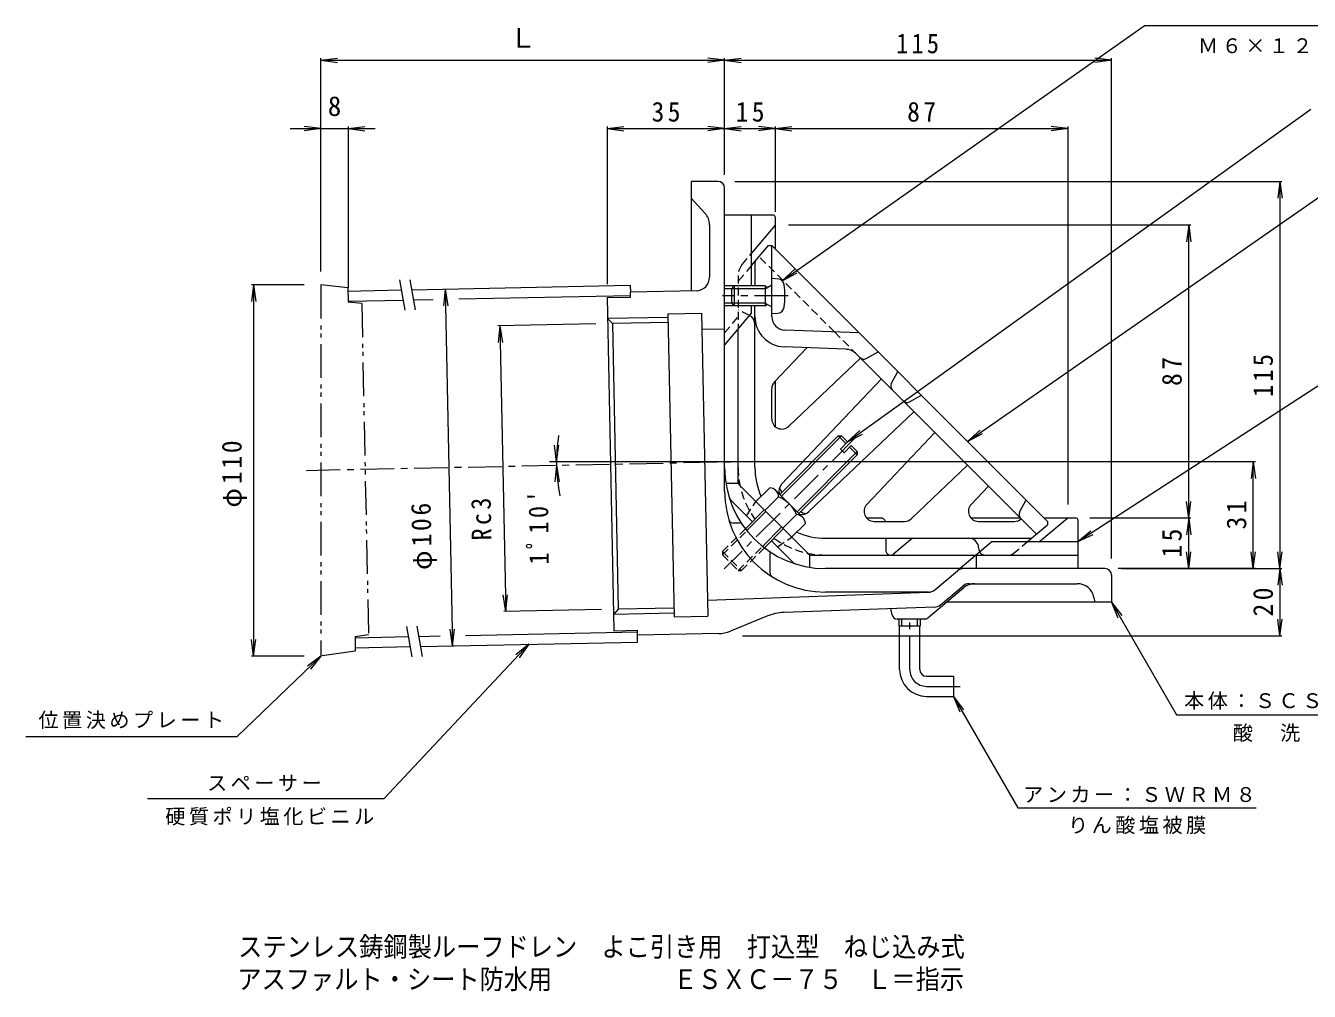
# Model space of a CAD drawing. Units: millimetres, scale not verified. Extents: x -230 to 359, y -275 to 246.
# Drawn here: x -229.7 to 151.8, y -275 to 11.9 of the extents above; entities that cross this region are included whole.
import ezdxf
from ezdxf.enums import TextEntityAlignment as Align

# ---------------------------------------------------------------- set-up
doc = ezdxf.new("R2010")
doc.units = ezdxf.units.MM
doc.header["$LTSCALE"] = 2
for name, pattern in [('CHAIN1', [8, 5, -1, 1, -1]), ('DASHED1', [1.8, 1.2, -0.6]), ('DOUBLE_CHAIN1', [8.8, 5, -1, 0.6, -0.6, 0.6, -1])]:
    doc.linetypes.add(name, pattern=pattern)
for name, color, linetype, lineweight in [('0-0_通り芯', 3, 'Continuous', 9), ('0-1_躯体', 2, 'Continuous', 9), ('0-2_仕上', 6, 'Continuous', 9), ('0-3_建具', 7, 'Continuous', 9), ('0-4_その他', 7, 'Continuous', 9), ('0-5_寸法', 7, 'Continuous', 9)]:
    doc.layers.add(name, color=color, linetype=linetype, lineweight=lineweight)
doc.layers.add('F-5_F-5ﾚｲﾔ', color=2, linetype='Continuous')
doc.styles.add('ＭＳ ゴシック', font='')
doc.styles.get('ＭＳ ゴシック').set_extended_font_data('MS Gothic')

msp = doc.modelspace()

# ---------------------------------------------------------------- linework, layer by layer
at = {"layer": '0-0_通り芯'}
for p, q in [((-23.97, -34.373), (-31.97, -34.373)), ((-31.97, -34.373), (-31.97, -66.863)), ((-21.97, -126.373), (-21.97, -36.373)), ((-27.813, -43.831), (-31.97, -39.373)), ((-26.47, -47.241), (-26.47, -62.832)), ((-30.389, -66.831), (-49.972, -67.23)), ((-56.94, -68.872), (-54.923, -167.851)), ((-38.816, -74.765), (-56.812, -75.131)), ((-56.812, -75.131), (-55.303, -76.58)), ((-38.786, -76.244), (-55.303, -76.58)), ((-38.837, -73.712), (-28.839, -73.508)), ((-38.837, -73.712), (-37.004, -163.694)), ((-28.839, -73.508), (-27.006, -163.49)), ((-28.743, -78.253), (-21.97, -78.115)), ((-21.97, -117.67), (-74.065, -117.67)), ((-16.997, -135.915), (-19.312, -135.915)), ((-8.512, -144.4), (-8.512, -150.58)), ((91.03, -149.373), (8.03, -149.373)), ((40.524, -155.671), (47.193, -150.075)), ((93.03, -151.373), (93.03, -159.373)), ((-27.103, -158.748), (38.656, -156.41)), ((38.596, -156.373), (8.03, -156.373)), ((38.448, -164.022), (49.149, -155.043)), ((42.185, -160.152), (48.831, -154.575)), ((50.76, -153.873), (82.857, -153.873)), ((93.03, -159.373), (43.989, -159.373)), ((87.776, -157.978), (88.03, -159.373)), ((-37.026, -162.631), (-55.023, -162.997)), ((-37.056, -161.152), (-53.574, -161.488)), ((-37.004, -163.694), (-27.006, -163.49)), ((-9.447, -163.551), (-20.246, -167.974)), ((40.363, -160.852), (-4.295, -162.441)), ((27.798, -163.154), (27.438, -161.265)), ((-54.923, -167.851), (-47.925, -167.709)), ((-47.894, -169.208), (-47.925, -167.709)), ((37.484, -164.373), (29.271, -164.373)), ((29.855, -166.373), (29.855, -164.373)), ((29.855, -166.373), (36.205, -166.373)), ((30.03, -179.373), (30.03, -166.373)), ((30.67, -166.373), (30.67, -164.373)), ((35.39, -166.373), (35.39, -164.373)), ((36.03, -179.373), (36.03, -166.373)), ((36.205, -166.373), (36.205, -164.373)), ((-23.833, -168.718), (-47.894, -169.208)), ((38.03, -181.373), (46.03, -181.373)), ((46.03, -181.373), (46.03, -187.373)), ((38.03, -187.373), (46.03, -187.373))]:
    msp.add_line(p, q, dxfattribs=at)
at = {"layer": '0-0_通り芯', "linetype": 'CHAIN1'}
for p, q in [((-146.215, -120.201), (-15.695, -117.542)), ((33.03, -179.373), (33.03, -164.373)), ((38.03, -184.373), (49.03, -184.373))]:
    msp.add_line(p, q, dxfattribs=at)
at = {"layer": '0-0_通り芯'}
for points in [[(-56.94, -68.872), (-49.941, -68.729), (-49.972, -67.23)], [(-55.303, -76.58), (-53.574, -161.488), (-55.022, -162.997)]]:
    msp.add_lwpolyline(points, dxfattribs=at)
for centre, radius, start, end in [((-23.97, -36.373), 2, 0, 90), ((-31.47, -47.241), 5, 0, 43.00008), ((-30.47, -62.832), 4, 271.16684, 0), ((8.03, -119.373), 30, 180, 270), ((8.03, -126.373), 30, 180, 270), ((-19.312, -134.415), 1.5, 196.39012, 270), ((-7.012, -150.58), 1.5, 180, 238.14412), ((49.122, -152.373), 3, 90, 130.00003), ((91.03, -151.373), 2, 0, 90), ((38.596, -153.373), 3, 270, 310.00003), ((38.55, -153.412), 3, 272.03825, 309.99966), ((50.76, -156.873), 3, 90, 129.99988), ((52.363, -158.873), 5, 90, 130.00017), ((82.857, -158.873), 5, 10.30489, 90), ((40.256, -157.854), 3, 272.03824, 309.99936), ((-3.762, -177.431), 15, 92.03804, 112.27443), ((29.271, -162.873), 1.5, 190.78445, 270), ((37.484, -162.873), 1.5, 270, 310.00003), ((-24.036, -158.72), 10, 271.16698, 292.27446), ((38.03, -179.373), 8, 180, 270), ((38.03, -179.373), 2, 180, 270)]:
    msp.add_arc(centre, radius, start, end, dxfattribs=at)
at = {"layer": '0-0_通り芯', "linetype": 'CHAIN1'}
msp.add_arc((38.03, -179.373), 5, 180, 270, dxfattribs=at)
at = {"layer": '0-1_躯体'}
for p, q in [((-7.47, -44.373), (-21.97, -44.373)), ((-13.97, -65.373), (-13.97, -44.373)), ((-6.97, -44.873), (-6.97, -54.373)), ((-6.97, -47.373), (-13.97, -55.715)), ((-19.1, -65.373), (-21.97, -65.373)), ((-19.97, -66.243), (-21.97, -66.243)), ((-19.97, -70.503), (-21.97, -70.503)), ((-19.1, -71.373), (-21.97, -71.373)), ((-13.97, -73.373), (-13.97, -71.373)), ((-13.97, -73.373), (-21.97, -82.907)), ((-17.97, -123.538), (-17.97, -78.14)), ((-6.97, -93.632), (-6.97, -107.173)), ((-5.596, -127.342), (11.777, -109.968)), ((-5.101, -127.837), (12.767, -109.968)), ((11.777, -109.968), (12.767, -109.968)), ((11.777, -109.968), (14.075, -112.266)), ((12.767, -109.968), (14.57, -111.771)), ((12.449, -113.893), (14.57, -111.771)), ((12.449, -113.893), (13.51, -114.953)), ((13.51, -114.953), (15.631, -112.832)), ((15.136, -113.327), (17.434, -115.625)), ((15.631, -112.832), (17.434, -114.635)), ((-0.434, -132.504), (17.434, -114.635)), ((0.061, -132.999), (17.434, -115.625)), ((17.434, -114.635), (17.434, -115.625)), ((-17.97, -124.16), (-21.586, -124.16)), ((2.804, -144.934), (-17.531, -124.599)), ((-8.581, -125.377), (-12.667, -129.463)), ((-13.728, -135.473), (-19.955, -129.246)), ((-5.927, -128.031), (-10.013, -132.117)), ((-6.744, -126.194), (1.209, -134.147)), ((-15.823, -137.568), (-10.192, -131.938)), ((-15.388, -138.124), (-9.697, -132.433)), ((-0.628, -133.33), (-4.714, -137.416)), ((-10.721, -142.791), (-5.03, -137.1)), ((2.025, -135.984), (-2.06, -140.07)), ((24.421, -134.373), (20.23, -134.373)), ((65.959, -134.373), (51.238, -134.373)), ((80.03, -134.373), (71.688, -141.373)), ((82.53, -134.373), (73.029, -134.373)), ((83.03, -134.873), (83.03, -149.373)), ((-10.166, -143.225), (-4.535, -137.595)), ((-1.843, -147.357), (-8.071, -141.13)), ((25.921, -140.373), (25.921, -143.907)), ((33.879, -140.373), (28.329, -145.03)), ((57.564, -141.373), (48.03, -149.373)), ((57.564, -141.373), (83.03, -141.373)), ((3.243, -145.373), (3.243, -148.989)), ((3.864, -145.373), (83.03, -145.373)), ((52.797, -145.373), (52.797, -149.373))]:
    msp.add_line(p, q, dxfattribs=at)
at = {"layer": '0-1_躯体', "linetype": 'DASHED1'}
for p, q in [((-16.8, -59.088), (-13.97, -55.715)), ((-17.97, -62.302), (-17.97, -78.14)), ((-21.97, -79.373), (-17.97, -74.606)), ((-17.969, -124.161), (-17.969, -123.538)), ((-15.495, -133.706), (-12.667, -129.463)), ((-22.588, -144.334), (-15.823, -137.568)), ((-22.588, -145.324), (-15.388, -138.124)), ((-6.303, -142.898), (-2.06, -140.07)), ((-22.588, -144.334), (-22.588, -145.324)), ((-22.588, -144.334), (-16.931, -149.99)), ((-17.921, -149.99), (-10.721, -142.791)), ((-16.931, -149.99), (-10.166, -143.225)), ((-22.588, -145.324), (-17.921, -149.99)), ((-17.921, -149.99), (-16.931, -149.99))]:
    msp.add_line(p, q, dxfattribs=at)
at = {"layer": '0-1_躯体', "color": 3, "linetype": 'CHAIN1'}
msp.add_line((17.13, -110.273), (-22.093, -149.495), dxfattribs=at)
at = {"layer": '0-1_躯体'}
for centre, radius, start, end in [((-7.47, -44.873), 0.5, 0, 90), ((-16.47, -123.538), 1.5, 180, 225.00034), ((-8.724, -128.174), 2.8, 2.92557, 87.07463), ((8.03, -119.373), 15, 203.64604, 209.53284), ((-17.833, -127.125), 3, 196.6851, 225), ((-9.902, -137.304), 10.089, 23.19786, 66.80214), ((-0.771, -136.127), 2.8, 2.92572, 87.07428), ((8.03, -119.373), 15, 240.465, 246.35405), ((24.421, -135.873), 1.5, 19.47337, 90), ((82.53, -134.873), 0.5, 0, 90), ((3.864, -143.873), 1.5, 225, 270), ((27.387, -143.907), 1.466, 180, 309.99997), ((0.278, -145.236), 3, 224.99983, 253.31512)]:
    msp.add_arc(centre, radius, start, end, dxfattribs=at)
at = {"layer": '0-1_躯体', "linetype": 'DASHED1'}
for centre, radius, start, end in [((-12.97, -62.302), 5, 140.00005, 180), ((8.03, -119.373), 26, 180, 216.1494), ((8.03, -119.373), 26, 233.84912, 270)]:
    msp.add_arc(centre, radius, start, end, dxfattribs=at)
at = {"layer": '0-2_仕上'}
for p, q in [((-13.97, -59.332), (-8.97, -53.373)), ((-8.97, -53.373), (-7.97, -53.373)), ((-7.97, -74.524), (-7.97, -53.373)), ((-7.97, -53.373), (74.03, -135.373)), ((-12.97, -58.686), (-12.97, -65.373)), ((-12.97, -119.373), (-12.97, -71.373)), ((18.03, -79.373), (-4.124, -78.521)), ((-7.146, -93.869), (2.431, -83.777)), ((13.922, -84.219), (-4.316, -83.517)), ((-2.905, -107.113), (18.441, -86.856)), ((17.265, -85.679), (70.729, -139.143)), ((20.073, -86.975), (23.687, -85.03)), ((23.543, -85.107), (23.654, -84.997)), ((27.548, -94.451), (29.494, -90.837)), ((24.637, -93.051), (-5.07, -124.356)), ((-7.97, -104.937), (-7.97, -95.934)), ((32.952, -99.854), (36.565, -97.909)), ((34.351, -102.766), (3.047, -132.473)), ((20.29, -130.308), (40.547, -108.961)), ((33.534, -134.549), (50.261, -118.676)), ((51.298, -130.308), (56.457, -124.871)), ((65.72, -132.623), (67.666, -129.009)), ((22.466, -135.373), (31.469, -135.373)), ((53.474, -135.373), (64.144, -135.373)), ((68.071, -141.373), (74.03, -136.373)), ((74.03, -135.373), (74.03, -136.373)), ((8.03, -140.373), (69.263, -140.373)), ((53.788, -144.167), (53.512, -142.785))]:
    msp.add_line(p, q, dxfattribs=at)
at = {"layer": '0-2_仕上', "linetype": 'DASHED1'}
for p, q in [((10.676, -79.09), (-11.74, -56.674)), ((-13.97, -59.332), (-17.97, -64.099)), ((-14.623, -74.152), (-17.97, -72.47)), ((10.676, -79.09), (17.265, -85.679)), ((63.722, -145.022), (68.071, -141.373))]:
    msp.add_line(p, q, dxfattribs=at)
at = {"layer": '0-2_仕上', "color": 4}
for p, q in [((-7.97, -63.123), (-6.067, -63.289)), ((-7.97, -73.623), (-7.97, -63.123)), ((-19.97, -66.243), (-19.1, -65.373)), ((-9.97, -66.243), (-19.97, -66.243)), ((-19.97, -66.243), (-19.97, -70.503)), ((-19.1, -65.373), (-19.1, -71.373)), ((-9.97, -65.373), (-19.1, -65.373)), ((-9.97, -66.243), (-8.098, -65.191)), ((-9.97, -65.373), (-9.97, -71.373)), ((-9.97, -65.373), (-9.206, -65.814)), ((-19.97, -70.503), (-19.1, -71.373)), ((-9.97, -70.503), (-19.97, -70.503)), ((-9.97, -71.373), (-19.1, -71.373)), ((-9.97, -70.503), (-8.098, -71.555)), ((-9.97, -71.373), (-9.206, -70.932)), ((-7.97, -73.623), (-6.067, -73.456))]:
    msp.add_line(p, q, dxfattribs=at)
at = {"layer": '0-2_仕上', "color": 4, "linetype": 'CHAIN1'}
msp.add_line((-3.112, -68.373), (-22.561, -68.373), dxfattribs=at)
at = {"layer": '0-2_仕上'}
for centre, radius, start, end in [((-11.47, -58.686), 1.5, 140.00024, 179.99966), ((-15.97, -76.832), 3, 0, 63.32513), ((-3.97, -74.524), 9, 179.99989, 267.79736), ((-3.97, -74.524), 4, 180, 267.79758), ((13.73, -89.215), 5, 44.99969, 87.79678), ((19.362, -85.655), 1.5, 225.00101, 298.30215), ((-4.97, -95.934), 3, 136.50002, 179.99966), ((28.869, -95.162), 1.5, 151.6993, 224.99966), ((32.241, -98.534), 1.5, 224.99899, 298.30003), ((-4.97, -104.937), 3, 180.00034, 313.49998), ((8.03, -119.373), 21, 179.9998, 204.07501), ((-2.894, -126.421), 3, 136.50002, 193.63495), ((0.982, -130.297), 3, 256.36258, 313.49998), ((22.466, -132.373), 3, 136.50002, 269.99966), ((53.474, -132.373), 3, 136.50002, 269.99966), ((67.041, -133.334), 1.5, 151.6993, 224.99966), ((31.469, -132.373), 3, 270.00034, 313.49998), ((64.144, -132.373), 3, 269.9995, 312.49084), ((8.03, -119.373), 21, 245.92468, 269.9998), ((50.57, -143.373), 3, 11.30984, 90), ((55.259, -143.873), 1.5, 191.31015, 203.1907)]:
    msp.add_arc(centre, radius, start, end, dxfattribs=at)
at = {"layer": '0-2_仕上', "color": 4}
for centre, radius, start, end in [((-6.241, -65.282), 2, 6.33817, 85.00002), ((-8.22, -64.973), 0.25, 299.32918, 0), ((-34.07, -68.373), 30, 353.6618, 6.3382), ((-8.22, -71.773), 0.25, 0, 60.67082), ((-6.241, -71.464), 2, 274.99998, 353.66183)]:
    msp.add_arc(centre, radius, start, end, dxfattribs=at)
at = {"layer": '0-2_仕上', "linetype": 'DASHED1'}
for centre, start, end in [((55.259, -143.873), 203.192, 269.99966), ((62.758, -143.873), 269.99966, 309.99969)]:
    msp.add_arc(centre, 1.5, start, end, dxfattribs=at)
at = {"layer": '0-3_建具'}
for p, q in [((-118.612, -63.627), (-117.031, -72.596)), ((-115.577, -63.565), (-113.995, -72.535)), ((-116.515, -166.605), (-114.933, -175.575)), ((-113.479, -166.544), (-111.898, -175.513))]:
    msp.add_line(p, q, dxfattribs=at)
at = {"layer": '0-3_建具', "linetype": 'DOUBLE_CHAIN1'}
for p, q in [((-133.952, -65.94), (-141.97, -65.121)), ((-141.97, -65.121), (-141.97, -175.384)), ((-133.952, -65.94), (-133.865, -70.189)), ((-129.856, -70.607), (-133.865, -70.189)), ((-129.856, -70.607), (-127.85, -169.087)), ((-127.85, -169.087), (-131.839, -169.668)), ((-131.839, -169.668), (-131.753, -173.917)), ((-131.753, -173.917), (-141.97, -175.384))]:
    msp.add_line(p, q, dxfattribs=at)
at = {"layer": '0-3_建具', "color": 4}
for p, q in [((-133.931, -66.939), (-118.085, -66.617)), ((-115.05, -66.555), (-50.012, -65.23)), ((-101.031, -69.27), (-49.951, -68.229)), ((-50.012, -65.23), (-49.972, -67.23)), ((-133.87, -69.939), (-117.558, -69.607)), ((-114.523, -69.545), (-108.606, -69.424)), ((-131.834, -169.918), (-115.987, -169.595)), ((-112.952, -169.533), (-106.57, -169.403)), ((-112.425, -172.523), (-47.853, -171.208)), ((-98.994, -169.249), (-47.915, -168.209)), ((-47.853, -171.208), (-47.894, -169.208)), ((-131.773, -172.918), (-115.46, -172.585))]:
    msp.add_line(p, q, dxfattribs=at)
at = {"layer": '0-4_その他'}
for p, q in [((-141.97, 1.627), (-137.013, 2.28)), ((-141.97, -61.121), (-141.97, 2.227)), ((-141.97, 1.627), (-21.97, 1.627)), ((-141.97, 1.627), (-137.013, 0.974)), ((-21.97, 1.627), (-26.927, 2.28)), ((-21.97, 1.627), (-26.927, 0.974)), ((-21.97, 1.627), (-17.013, 2.28)), ((-21.97, -32.373), (-21.97, 2.227)), ((-21.97, 1.627), (93.03, 1.627)), ((-21.97, 1.627), (-17.013, 0.974)), ((93.03, 1.627), (88.073, 2.28)), ((93.03, 1.627), (88.073, 0.974)), ((93.03, -146.373), (93.03, 2.227)), ((-151.094, -18.676), (-125.821, -18.676)), ((-141.97, -18.676), (-146.927, -18.024)), ((-141.97, -18.676), (-146.927, -19.329)), ((-133.87, -18.676), (-128.913, -18.024)), ((-133.87, -18.076), (-133.87, -65.939)), ((-133.87, -18.676), (-128.913, -19.329)), ((-56.94, -18.676), (-51.982, -18.024)), ((-56.94, -18.076), (-56.94, -64.872)), ((-56.94, -18.676), (-21.97, -18.676)), ((-56.94, -18.676), (-51.982, -19.329)), ((-21.97, -18.676), (-26.927, -18.024)), ((-21.97, -18.676), (-26.927, -19.329)), ((-21.97, -18.676), (-17.013, -18.024)), ((-21.97, -18.676), (-6.97, -18.676)), ((-21.97, -18.676), (-17.013, -19.329)), ((-6.97, -18.676), (-11.927, -18.024)), ((-6.97, -18.676), (-11.927, -19.329)), ((-6.97, -18.676), (-2.013, -18.024)), ((-6.97, -18.076), (-6.97, -43.373)), ((-6.97, -18.676), (80.03, -18.676)), ((-6.97, -18.676), (-2.013, -19.329)), ((80.03, -18.676), (75.073, -18.024)), ((80.03, -18.676), (75.073, -19.329)), ((80.03, -18.076), (80.03, -130.373)), ((-18.97, -34.373), (143.676, -34.373)), ((143.076, -34.373), (142.423, -39.33)), ((143.076, -34.373), (143.076, -149.373)), ((143.076, -34.373), (143.728, -39.33)), ((116.561, -47.373), (-2.97, -47.373)), ((115.961, -47.373), (115.308, -52.33)), ((115.961, -134.373), (115.961, -47.373)), ((115.961, -47.373), (116.613, -52.33)), ((-161.97, -65.121), (-162.623, -70.078)), ((-146.97, -65.121), (-162.57, -65.121)), ((-161.97, -65.121), (-161.97, -175.384)), ((-161.97, -65.121), (-161.317, -70.078)), ((-105.001, -66.35), (-105.552, -71.32)), ((-105.001, -66.35), (-102.842, -172.328)), ((-105.001, -66.35), (-104.247, -71.293)), ((-60.302, -76.682), (-89.375, -77.274)), ((-88.775, -77.262), (-89.327, -82.231)), ((-88.775, -77.262), (-87.046, -162.17)), ((-88.775, -77.262), (-88.022, -82.205)), ((-71.938, -117.67), (-72.591, -112.713)), ((-71.938, -117.67), (-71.286, -112.713)), ((135.773, -117.67), (-33.942, -117.67)), ((135.173, -117.67), (134.521, -122.627)), ((135.173, -149.373), (135.173, -117.67)), ((135.173, -117.67), (135.826, -122.627)), ((-71.928, -118.687), (-72.48, -123.657)), ((-71.928, -118.687), (-71.175, -123.63)), ((115.961, -134.373), (115.308, -129.416)), ((115.961, -134.373), (116.613, -129.416)), ((116.561, -134.373), (86.53, -134.373)), ((115.961, -134.373), (115.308, -139.33)), ((115.961, -149.373), (115.961, -134.373)), ((115.961, -134.373), (116.613, -139.33)), ((115.961, -149.373), (115.308, -144.416)), ((115.961, -149.373), (116.613, -144.416)), ((135.173, -149.373), (134.521, -144.416)), ((135.173, -149.373), (135.826, -144.416)), ((143.076, -149.373), (142.423, -144.416)), ((143.076, -149.373), (143.728, -144.416)), ((135.773, -149.373), (95.03, -149.373)), ((116.561, -149.373), (95.03, -149.373)), ((96.03, -149.373), (143.676, -149.373)), ((143.076, -149.373), (142.423, -154.33)), ((143.076, -149.373), (143.076, -169.373)), ((143.076, -149.373), (143.728, -154.33)), ((-87.046, -162.17), (-87.799, -157.227)), ((-87.046, -162.17), (-86.494, -157.201)), ((-58.573, -161.59), (-87.646, -162.182)), ((-102.842, -172.328), (-103.596, -167.385)), ((-102.842, -172.328), (-102.291, -167.359)), ((143.076, -169.373), (142.423, -164.416)), ((143.076, -169.373), (143.728, -164.416)), ((-161.97, -175.384), (-162.623, -170.426)), ((-161.97, -175.384), (-161.317, -170.426)), ((-16.669, -169.373), (143.676, -169.373)), ((-146.97, -175.384), (-162.57, -175.384))]:
    msp.add_line(p, q, dxfattribs=at)
msp.add_arc((-21.971, -117.67), 49.968, 171.04468, 191.61493, dxfattribs=at)
at = {"layer": '0-5_寸法'}
for p, q in [((-4.827, -63.867), (102.771, 11.907)), ((179.036, 11.907), (102.771, 11.907)), ((14.57, -111.771), (152.246, -12.903)), ((50.253, -111.596), (157.48, -37.064)), ((-4.827, -63.867), (-1.15, -60.48)), ((-4.827, -63.867), (-0.398, -61.547)), ((83.03, -141.373), (159.113, -92.042)), ((14.57, -111.771), (18.216, -108.35)), ((14.57, -111.771), (18.978, -109.41)), ((50.253, -111.596), (53.951, -108.231)), ((50.253, -111.596), (54.696, -109.303)), ((83.03, -141.373), (86.834, -138.128)), ((83.03, -141.373), (87.544, -139.224)), ((93.03, -159.373), (112.36, -192.854)), ((93.03, -159.373), (96.074, -163.34)), ((93.03, -159.373), (94.943, -163.992)), ((-141.97, -175.384), (-166.874, -199.27)), ((-141.97, -175.384), (-146, -178.344)), ((-141.97, -175.384), (-145.096, -179.286)), ((-80.139, -171.866), (-123.131, -217.671)), ((-80.139, -171.866), (-84.008, -175.034)), ((-80.139, -171.866), (-83.056, -175.927)), ((46.03, -187.373), (65.14, -220.473)), ((46.03, -187.373), (49.074, -191.34)), ((46.03, -187.373), (47.943, -191.992)), ((112.36, -192.854), (170.121, -192.854)), ((-229.737, -199.27), (-166.874, -199.27)), ((-193.514, -217.671), (-123.131, -217.671)), ((65.14, -220.473), (136.039, -220.473))]:
    msp.add_line(p, q, dxfattribs=at)

# ---------------------------------------------------------------- texts
at = {"layer": '0-4_その他', "color": 2, "style": 'ＭＳ ゴシック'}
for s, p in [('Ｌ', (-85.97, 3.627)), ('8', (-139.92, -16.676))]:
    msp.add_text(s, height=5.865, dxfattribs=at).set_placement(p, align=Align.BOTTOM_LEFT)
at = {"layer": '0-4_その他', "color": 2, "char_height": 5.865, "attachment_point": 7, "style": 'ＭＳ ゴシック'}
for s, insert in [('\\T1.27;\\W0.9;115', (29.03, 3.627)), ('\\T1.27;\\W0.95;35', (-43.705, -16.676)), ('\\T1.27;\\W0.95;15', (-18.72, -16.676)), ('\\T1.27;\\W0.95;87', (32.28, -16.676))]:
    msp.add_mtext(s, dxfattribs=dict(at, insert=insert))
for s, insert, rotation in [('\\T1.27;\\W0.95;87', (113.961, -95.123), 90), ('\\T1.27;\\W0.9;115', (141.076, -98.373), 90), ('\\T1.21;\\W0.95;φ110', (-163.97, -131.252), 90), ('\\T1.27;\\W0.9;Rc3', (-91.167, -140.974), 91.167), ("\\T1.28;\\W0.9;1ﾟ10'", (-74.158, -148.152), 90.583), ('\\T1.27;\\W0.95;31', (133.173, -137.771), 90), ('\\T1.21;\\W0.95;φ106', (-107.381, -149.699), 91.167), ('\\T1.27;\\W0.95;15', (113.961, -146.123), 90), ('\\T1.27;\\W0.95;20', (141.076, -163.623), 90)]:
    msp.add_mtext(s, dxfattribs=dict(at, insert=insert, rotation=rotation))
at = {"layer": '0-5_寸法', "char_height": 4.399, "attachment_point": 7, "style": 'ＭＳ ゴシック'}
for s, insert in [('\\T1.17;Ｍ６×１２', (118.734, 3.682)), ('\\T1.17;本体：ＳＣＳ１３', (114.586, -191.32)), ('\\T1.17;位置決めプレート', (-225.926, -197.063)), ('\\T1.17;酸\u3000洗', (129.073, -200.889)), ('\\T1.17;スペーサー', (-175.841, -215.591)), ('\\T1.17;アンカー：ＳＷＲＭ８', (66.742, -218.946)), ('\\T1.17;硬質ポリ塩化ビニル', (-188.264, -225.723)), ('\\T1.17;りん酸塩被膜', (80.09, -228.306))]:
    msp.add_mtext(s, dxfattribs=dict(at, insert=insert))
at = {"layer": 'F-5_F-5ﾚｲﾔ', "style": 'ＭＳ ゴシック', "width": 0.9}
for s, p in [('ステンレス鋳鋼製ルーフドレン\u3000よこ引き用\u3000打込型\u3000ねじ込み式', (-166.589, -266.433)), ('アスファルト・シート防水用\u3000\u3000\u3000\u3000\u3000ＥＳＸＣ－７５\u3000Ｌ＝指示', (-166.82, -276.063))]:
    msp.add_text(s, height=5.865, dxfattribs=at).set_placement(p, align=Align.BOTTOM_LEFT)

doc.saveas('drawing.dxf')
